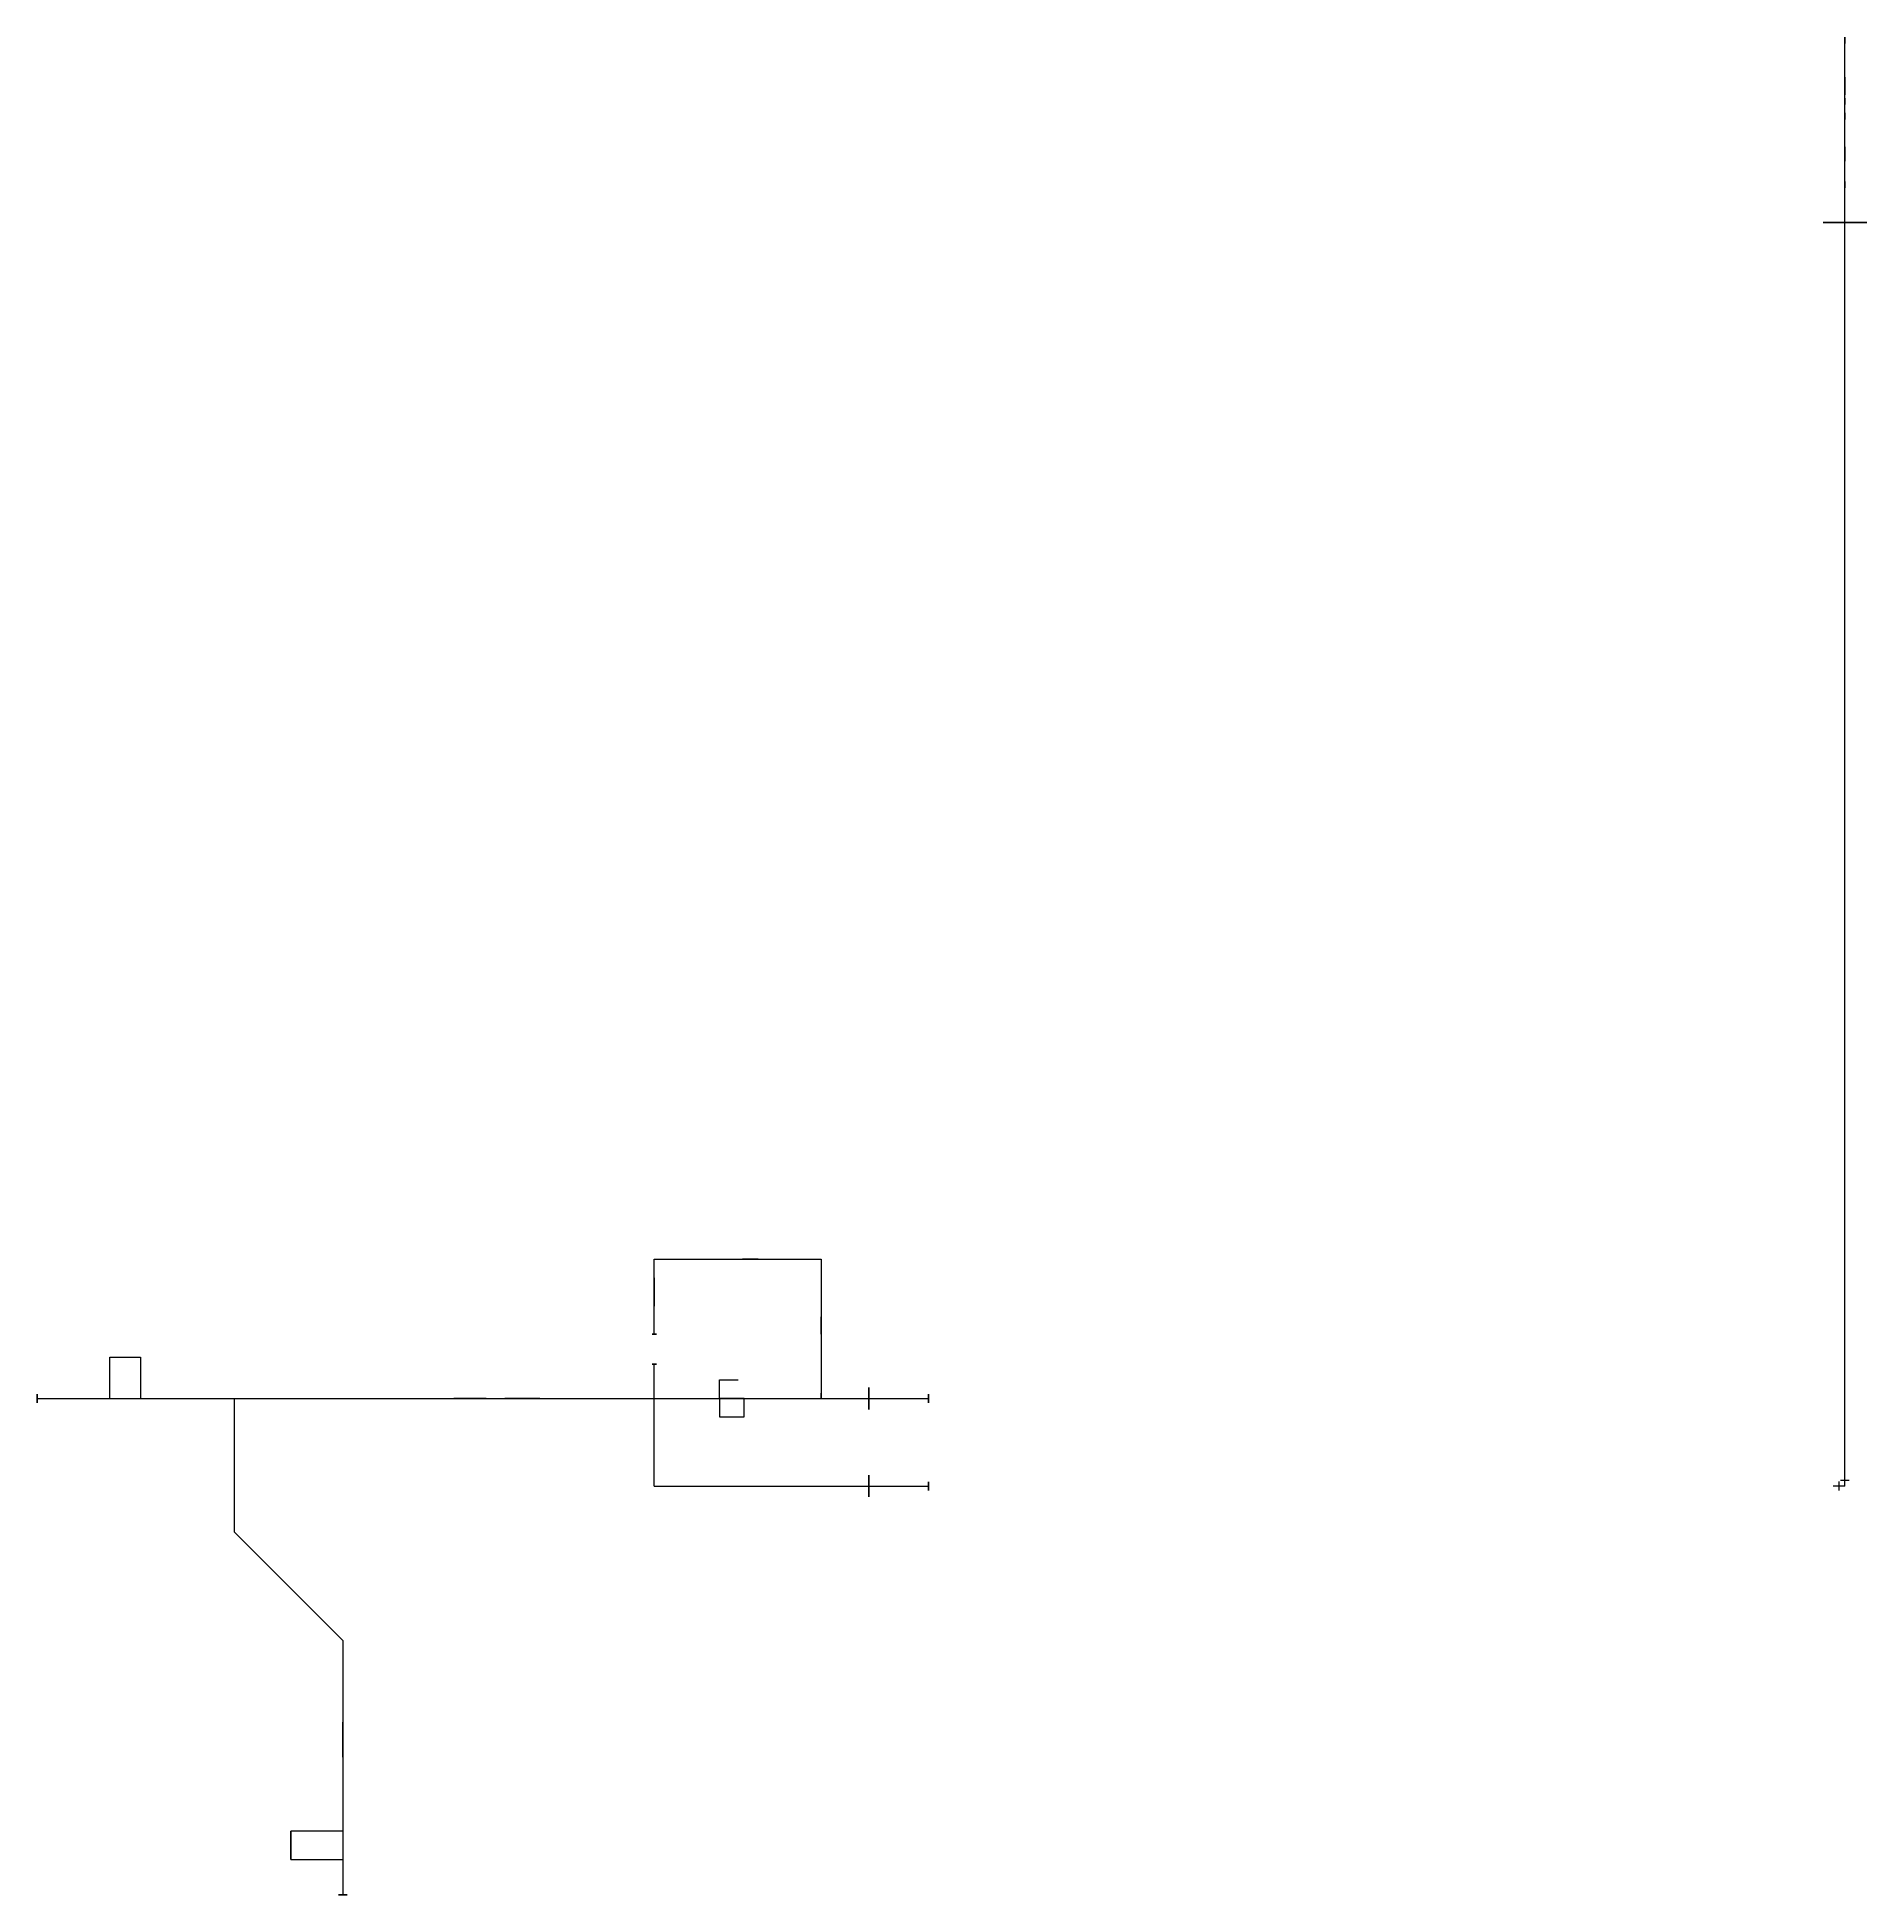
# Model space of a CAD drawing. Header units: inches. Extents: x 51 to 176, y -33 to 94.
import ezdxf

# ---------------------------------------------------------------- set-up
doc = ezdxf.new("R2010")
doc.units = ezdxf.units.IN
doc.header["$MEASUREMENT"] = 0
doc.styles.get("Standard").update_dxf_attribs({"font": 'arial.ttf'})

# ---------------------------------------------------------------- blocks, each defined once
blk = doc.blocks.new('elbow')
at = {"color": 7, "extrusion": (-1, 6.12303e-17, 0)}
for p, q in [((0, 0), (0, 0.4)), ((0, 0.2, 0.15), (0, 0.2, -0.15)), ((0, 0.15, -0.2), (0, -0.15, -0.2)), ((0, 0), (0, 0, -0.4))]:
    blk.add_line(p, q, dxfattribs=at)
blk = doc.blocks.new('Valve - Gate')
at = {"color": 7, "extrusion": (6.12303e-17, 0, -1)}
for p, q in [((0.300001, 0), (0, 0)), ((0.300001, -0.149999), (0.300001, 0.15)), ((0.300001, -0.1), (0.800001, 0.100001)), ((0.800001, -0.1), (0.300001, 0.100001)), ((0.800001, -0.149999), (0.800001, 0.15)), ((0.800001, 0), (1.100001, 0))]:
    blk.add_line(p, q, dxfattribs=at)

msp = doc.modelspace()

# ---------------------------------------------------------------- linework, layer by layer
at = {"extrusion": (1, 0, 0)}
for p, q in [((174.59, -5.15, -9), (174.59, 93.72, -9)), ((174.59, 90.82, 2.59), (174.59, 90.82, -9)), ((174.59, 86.16, -9), (174.59, 86.16, -11.28)), ((50.67, 0.85, -1), (51.84, 0.85, -1)), ((51.84, 0.85, -1), (80.84, 0.85, -1)), ((80.84, 0.85, -8.08), (80.84, 0.85, -1)), ((80.84, 0.85, -8.08), (111.76, 0.85, -8.08)), ((89.61, 0.85, -10.91), (89.61, 0.85, -8.08)), ((92.97, -5.15, -9), (111.76, -5.15, -9)), ((92.97, -5.15, -11.84), (92.97, -5.15, -9))]:
    msp.add_line(p, q, dxfattribs=at)
at = {"extrusion": (-1, 1.83691e-16, 0)}
for p, q in [((174.59, 86.64, -11.28), (174.59, 85.67, -11.28)), ((174.59, 86.64, -11.28), (174.59, 86.64, -11.58)), ((174.59, 85.67, -11.28), (174.59, 85.67, -11.58))]:
    msp.add_line(p, q, dxfattribs=at)
at = {"extrusion": (0, -1, 0)}
for p, q in [((92.97, 10.4, -11.84), (104.42, 10.4, -11.84)), ((92.97, 5.25, -11.84), (92.97, 10.4, -11.84)), ((104.42, 10.4, -11.84), (104.42, 10.4, -7.84)), ((104.42, 10.4, -7.84), (104.42, 0.85, -8.08)), ((55.65, 3.68, -1), (55.65, 3.68, -1.84)), ((55.65, 3.68, -1.84), (56.49, 3.68, -1.84)), ((92.97, -5.15, -11.84), (92.97, 3.2, -11.84)), ((62.48, 0.85, -2.9), (62.48, 0.85, 1.09)), ((63.31, 0.85, -0.25), (63.31, 0.85, -1.75)), ((65.49, 0.85, -0.25), (65.49, 0.85, -1.75)), ((64.18, -0.1, -0.25), (64.18, -0.1, -1.75)), ((64.18, -7.6, -0.25), (64.18, -7.6, -1.75)), ((64.66, -8.77, -0.25), (64.66, -8.77, -1.75)), ((70.97, -15.07, -0.25), (70.97, -15.07, -1.75)), ((71.63, -16.46, -0.25), (71.63, -16.46, -1.75)), ((71.63, -24.58, -2.9), (71.63, -24.58, 1.09))]:
    msp.add_line(p, q, dxfattribs=at)
for p, q in [((98.7, 10.4, -11.24), (98.7, 10.4, -12.44)), ((100.45, 10.4, -11.24), (100.45, 10.4, -12.44)), ((92.97, 9.13, -11.54), (92.97, 9.13, -12.14)), ((92.97, 9.13, -11.54), (92.97, 8.39, -12.21)), ((64.18, 0.85, -1), (64.18, -8.29, -1)), ((85.13, 0.85, -7.33), (86.62, 0.85, -8.68)), ((86.62, 0.85, -7.48), (86.62, 0.85, -8.68)), ((64.18, -8.29, -1), (71.63, -15.74, -1)), ((71.63, -15.74, -1), (71.63, -33.17, -1))]:
    msp.add_line(p, q)
at = {"color": 7, "extrusion": (-1.83691e-16, -1, -2.69413e-16)}
for p, q in [((89.36, 0.85, -8.45), (89.86, 0.85, -8.45)), ((89.36, 0.85, -8.45), (89.61, 0.85, -8.08)), ((89.61, 0.85, -8.08), (89.86, 0.85, -8.45))]:
    msp.add_line(p, q, dxfattribs=at)
at = {"color": 7, "extrusion": (-1, 2.08183e-16, 1.83691e-16)}
for p, q in [((104.42, 1.22, -7.83), (104.42, 1.22, -8.33)), ((104.42, 1.22, -7.83), (104.42, 0.85, -8.08)), ((104.42, 0.85, -8.08), (104.42, 1.22, -8.33))]:
    msp.add_line(p, q, dxfattribs=at)
at = {"extrusion": (-1, -1.83691e-16, 0), "elevation": -174.59}
for points in [[(-94.16, -8.39), (-93.72, -8.39), (-93.72, -9.61), (-94.16, -9.61)], [(-88.97, -8.39), (-88.53, -8.39), (-88.53, -9.61), (-88.97, -9.61)]]:
    msp.add_lwpolyline(points, dxfattribs=at)
at = {"extrusion": (-1, 1.83691e-16, 0), "elevation": -174.59}
for points in [[(-91.43, -2.76), (-91.43, -3.2), (-90.21, -3.2), (-90.21, -2.76)], [(-89.54, -8.39), (-89.99, -8.39), (-89.99, -9.61), (-89.54, -9.61)], [(-83.83, -8.39), (-84.27, -8.39), (-84.27, -9.61), (-83.83, -9.61)]]:
    msp.add_lwpolyline(points, dxfattribs=at)
for points, elevation in [([(55.65, 0.85), (55.65, 3.68), (57.76, 3.68), (57.76, 0.85)], -1), ([(97.45, 0.85), (97.45, 2.13), (98.73, 2.13)], -10.47), ([(97.45, 0.85), (97.45, -0.41), (99.14, -0.41), (99.14, 0.85)], -10.47), ([(71.63, -28.8), (68.05, -28.8), (68.05, -30.76), (71.63, -30.76)], -1)]:
    msp.add_lwpolyline(points, dxfattribs=dict(elevation=elevation))
at = {"extrusion": (0, -1, 0)}
for points, elevation in [([(55.65, -1), (55.65, -0.16), (57.76, -0.16), (57.76, -1)], -3.68), ([(89.22, -10.48), (89.22, -10.91), (90, -10.91), (90, -10.48)], -0.85), ([(99.14, -8.08), (99.14, -10.47), (97.45, -10.47), (97.45, -8.08)], -0.85)]:
    msp.add_lwpolyline(points, dxfattribs=dict(at, elevation=elevation))
at = {"extrusion": (1, 0, 0), "elevation": 68.05}
msp.add_lwpolyline([(-28.8, -1), (-28.8, 0.13), (-30.76, 0.13), (-30.76, -1.89), (-28.8, -1.89)], close=True, dxfattribs=at)
at = {"extrusion": (0, -1, 0)}
for centre, radius in [((174.59, -9, -81.46), 1.5), ((99.56, -11.84, -10.4), 0.536)]:
    msp.add_circle(centre, radius, dxfattribs=at)
at = {"extrusion": (1, 0, 0)}
for centre in [(0.85, -8.08, 107.68), (-5.15, -9, 107.68)]:
    msp.add_circle(centre, 0.75, dxfattribs=at)
at = {"extrusion": (0, -1, 0)}
for centre, start, end in [((92.97, -11.69, -5.25), 90, 270), ((92.97, -11.99, -5.25), 270, 90), ((92.97, -11.69, -3.2), 90, 270), ((92.97, -11.99, -3.2), 270, 90)]:
    msp.add_arc(centre, 0.149, start, end, dxfattribs=at)
at = {"extrusion": (-1, 1.83691e-16, 0)}
for centre, start, end in [((-0.85, -0.7, -50.67), 90, 270), ((-0.85, -1.3, -50.67), 270, 90), ((-0.85, -7.78, -111.76), 90, 270), ((-0.85, -8.37, -111.76), 270, 90), ((5.15, -8.7, -111.76), 90, 270), ((5.15, -9.3, -111.76), 270, 90)]:
    msp.add_arc(centre, 0.297, start, end, dxfattribs=at)
at = {"extrusion": (-4.89843e-16, -1, 0)}
for centre, start, end in [((71.63, -0.7, 33.17), 90, 270), ((71.63, -1.3, 33.17), 270, 90)]:
    msp.add_arc(centre, 0.297, start, end, dxfattribs=at)

# ---------------------------------------------------------------- block references
at = {"extrusion": (1, -2.44921e-16, -1.83691e-16), "xscale": 1.5, "yscale": 2.5, "zscale": 2.5, "rotation": 180}
for p in [(8.84, -11.84, 92.97), (6.45, -7.96, 104.42)]:
    msp.add_blockref('Valve - Gate', p, dxfattribs=at)
at = {"xscale": 4, "yscale": 4, "zscale": 4, "rotation": 90}
msp.add_blockref('elbow', (80.84, 0.85, -1), dxfattribs=at)
at = {"extrusion": (-1.22461e-16, 0, -1), "xscale": 4, "yscale": 4, "zscale": 4, "rotation": 90}
msp.add_blockref('elbow', (-80.84, 0.85, 8.08), dxfattribs=at)
at = {"extrusion": (-1.83691e-16, -1, -1.83691e-16), "xscale": 3, "yscale": 5, "zscale": 5, "rotation": 180}
msp.add_blockref('Valve - Gate', (86.03, -8.08, -0.85), dxfattribs=at)
at = {"extrusion": (1.83691e-16, 1, 3.06152e-16), "xscale": 1.5, "yscale": 2.5, "zscale": 2.5, "rotation": 90}
msp.add_blockref('Valve - Gate', (-89.61, -10.32, 0.85), dxfattribs=at)
at = {"extrusion": (-6.73533e-16, -1, -1.22461e-16), "xscale": 2, "yscale": 2, "zscale": 2, "rotation": 90}
msp.add_blockref('elbow', (174.59, -9, 5.15), dxfattribs=at)
at = {"extrusion": (1, 0, -1.83691e-16), "xscale": 3, "yscale": 5, "zscale": 5, "rotation": 180}
msp.add_blockref('Valve - Gate', (-21.33, -1, 71.63), dxfattribs=at)

# ---------------------------------------------------------------- texts
at = {"extrusion": (-6.12303e-17, -1, 0)}
msp.add_text('X', height=0.5, dxfattribs=at).set_placement((88.76, 76.36, 8.46))

doc.saveas('drawing.dxf')
